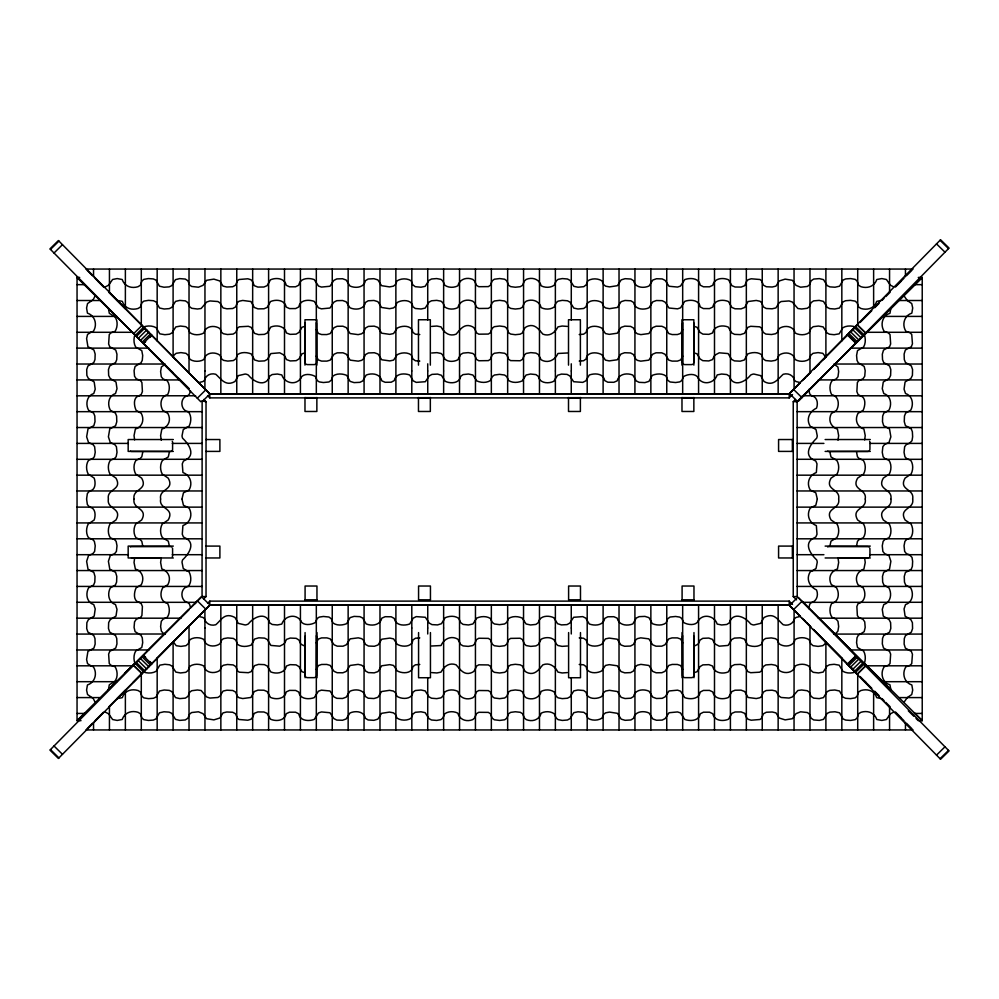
<?xml version="1.0" encoding="UTF-8"?>
<svg xmlns="http://www.w3.org/2000/svg" width="999" height="999" viewBox="0 0 999 999"><rect width="100%" height="100%" fill="white"/><g stroke="black" fill="none" stroke-linecap="round" stroke-linejoin="round"><path stroke-width="1.5" d="M890.896 499.225C892.794 509.49 876.485 507.842 883.316 519.98L889.31 524.075C891.445 528.184 891.632 533.878 888.96 537.762L884.914 539.472L883.128 541.358L882.267 545.804L882.866 551.448L884.739 553.746L888.91 555.419L890.871 561.263L889.51 569.143L883.665 572.415L882.492 576.348L882.666 582.042L883.84 584.952L888.91 587.874C892.157 593.781 890.783 602.347 883.778 604.545L882.267 609.402L883.266 616.071L889.085 619.63L890.609 622.602L890.808 628.433L889.585 632.105L883.665 635.614L882.529 638.461L882.317 643.88L883.503 647.989L889.535 651.36L890.646 654.12L890.022 663.536L888.273 665.284L884.19 666.745C879.969 673.151 882.229 682.604 889.959 684.777L890.908 690.097M491.333 357.192L490.534 359.103L488.399 360.614L478.833 360.751L476.436 359.34L474.75 355.219L472.852 353.446L468.219 352.622L463.111 353.097L460.639 354.52L457.854 359.802C452.772 362.562 443.981 362.063 442.932 355.132L441.046 353.471L436.913 352.635L431.693 352.997M507.667 641.808L508.466 639.897L510.601 638.386L520.167 638.249L522.564 639.66L524.25 643.781L526.148 645.554L530.781 646.378L535.889 645.903L538.361 644.48L541.158 639.198C546.266 636.388 554.957 637.012 556.068 643.868L557.954 645.529L562.087 646.365L567.307 646.003M86.601 498.876L87.363 493.531L89.648 490.959M108.379 498.876C106.481 488.611 122.79 490.259 115.959 478.109L109.965 474.026C107.83 469.917 107.642 464.223 110.315 460.339L114.361 458.616L116.146 456.743L117.008 452.297L116.408 446.653L114.535 444.355L110.365 442.682L108.404 436.838L109.765 428.958L115.609 425.686L116.783 421.753L116.608 416.059L115.434 413.149L110.365 410.227C107.155 404.333 108.441 395.741 115.497 393.556L117.008 388.698L116.009 382.03L110.19 378.459L108.654 375.499L108.466 369.667L109.69 365.996L115.609 362.487L116.746 359.64L116.958 354.22L115.772 350.112L109.74 346.74L108.629 343.981L109.253 334.565L111.001 332.817L115.085 331.356C117.732 327.135 118.057 320.242 114.51 316.408M912.674 499.225C914.572 509.49 898.263 507.842 905.094 519.992L911.1 524.075C913.211 528.196 913.398 533.891 910.726 537.762L906.692 539.472L904.907 541.346L904.045 545.804L904.657 551.448L906.505 553.746L909.315 554.695M134.041 498.876C132.193 488.648 148.439 490.247 141.658 478.134L135.689 474.063C133.466 469.98 133.329 464.273 135.964 460.352L140.01 458.628L141.808 456.78L142.682 452.41M865.234 499.225C867.082 509.453 850.836 507.854 857.617 519.967L863.586 524.038C865.808 528.121 865.946 533.828 863.311 537.737L859.265 539.472L857.467 541.308L856.593 545.691M160.614 498.876C158.716 488.611 174.987 490.284 168.219 478.146L162.275 474.125C160.015 470.054 159.94 464.373 162.45 460.414L168.294 456.93L169.231 452.722M838.661 499.225C840.546 509.49 824.287 507.817 831.043 519.955L837 523.976C839.26 528.046 839.335 533.728 836.825 537.687L830.981 541.171L830.044 545.379M182.005 498.901L183.454 492.844L187.949 490.596A4.271 4.021 -90 0 0 189.66 488.861C192.757 482.08 189.51 474.95 182.917 472.502L182.28 463.861L183.429 461.138L186.813 459.303M817.269 499.2L815.821 505.257L811.325 507.492A4.271 4.021 -90 0 0 809.615 509.24C806.518 516.021 809.764 523.151 816.358 525.599L816.995 534.24L815.846 536.962L812.462 538.798M316.308 642.981L318.294 639.073L321.603 637.899L326.923 637.886L330.194 638.861L334.028 644.767L337.237 646.166L343.007 646.191L346.341 644.78L350.149 638.861L358.266 637.837L361.713 638.673L363.474 640.159L365.559 644.48L368.494 646.053L374.363 646.266L378.022 644.979L381.768 639.21L389.822 638.099L393.581 638.885L397.202 644.293C402.135 647.215 412.075 647.34 412.912 640.022L415.422 638.236L419.792 637.899M682.692 356.069L680.719 359.927L677.397 361.101L672.077 361.114L668.818 360.139L664.972 354.233L661.763 352.834L655.993 352.809L652.659 354.22L648.851 360.139L640.746 361.163L637.287 360.327L635.539 358.841L633.441 354.52L630.506 352.947L624.637 352.734L620.978 354.021L617.232 359.79L609.178 360.901L605.419 360.115L601.798 354.707C596.865 351.785 586.925 351.66 586.088 358.978L583.578 360.764L579.22 361.101M108.367 308.004L109.316 313.324L114.473 316.408M808.641 608.641L809.714 604.37A5.032 4.733 -90 0 1 811.151 602.747C816.807 601.348 818.705 595.079 816.52 589.959C809.714 586.825 805.556 578.995 810.376 571.628L812.761 570.579M108.367 690.097L109.316 684.777L114.473 681.693M190.484 390.809L189.56 393.731A5.032 4.733 -90 0 1 188.124 395.354L187.462 395.754M268.594 378.833L269.767 376.111L272.178 374.538L277.372 374.026L281.818 374.925C284.353 383.017 295.617 385.901 300.711 378.359M730.444 620.092L729.233 622.889L726.822 624.462L721.628 624.974L717.182 624.075C714.66 615.983 703.383 613.099 698.301 620.641M134.615 558.191L134.041 562.499L135.365 569.055C142.22 571.003 144.68 578.184 141.259 584.777L136.176 587.737C134.053 591.97 132.817 600.761 138.973 602.31M864.659 439.897L865.234 435.601L863.91 429.046C857.229 426.885 854.432 420.104 858.016 413.324L863.099 410.364C865.221 406.131 866.458 397.34 860.301 395.791M161.264 557.904L160.614 562.474L161.813 568.893C168.257 571.291 171.503 577.534 167.957 584.552L165.285 586.401M838.011 440.184L838.661 435.626L837.462 429.208C831.031 426.81 827.771 420.579 831.318 413.549L836.363 410.539C839.772 405.07 838.923 396.054 831.618 394.617C829.457 390.484 829.232 384.64 832.03 380.769L836.2 378.933L837.999 376.735L838.661 371.578L837.924 367.033L834.04 364.136M108.741 292.095L116.945 300.362L122.315 301.348C124.438 308.229 131.406 310.514 138.112 308.466L140.447 306.968L141.92 302.784L143.881 301.111L148.514 300.349L153.434 300.724L155.981 301.91L159.515 308.004L164.161 309.003L169.231 308.629L171.816 307.392L175.537 301.386L179.832 300.387L185.389 300.874L187.874 302.597L189.76 306.83L191.721 308.279L197.427 309.016L201.136 308.504L206.693 302.023L209.94 300.936L217.869 301.523L219.83 302.797L223.102 307.929L226.923 308.803L232.767 308.504L235.589 306.943L237.312 302.709L239.036 301.248L242.745 300.449L250.936 301.523L254.333 307.48L257.967 308.866L263.986 308.778L267.12 307.43L270.542 301.536C276.311 299.076 284.777 299.975 286.251 307.093L289.548 308.604L295.617 308.566L298.763 306.955C299.975 299.712 308.691 299.338 314.235 301.361L318.419 307.792L321.428 308.841L329.982 308.029L333.866 302.173L336.838 300.674L342.57 300.512L346.166 301.823L349.987 307.792C355.544 310.302 364.136 309.503 365.434 302.472L368.181 300.786L373.976 300.462L377.859 301.661L381.63 307.48L389.548 308.679L393.419 307.942L395.242 306.518L397.115 302.585C401.898 299.55 412.05 299.35 412.862 306.643L415.284 308.479L421.041 308.991L425.174 308.104L428.933 302.197L431.556 300.774L436.738 300.362L440.959 301.161L442.894 302.809L444.767 306.993C448.414 309.64 453.833 309.678 457.817 307.63C459.627 301.074 466.296 298.576 472.714 301.149L474.7 302.884L476.398 307.055L478.758 308.491L488.374 308.391L490.534 306.893L492.157 302.672L494.343 300.999L499.65 300.337L504.657 300.999L506.843 302.672L508.466 306.893L510.626 308.391L515.297 309.028L520.242 308.491L522.602 307.055L524.3 302.884L526.286 301.149C532.692 298.576 539.373 301.074 541.183 307.63C545.167 309.678 550.586 309.64 554.245 306.993L556.106 302.809L558.054 301.161L562.262 300.362L567.457 300.774L570.067 302.197L573.826 308.104L577.971 308.991L583.728 308.479L586.138 306.643C586.95 299.35 597.102 299.55 601.885 302.585L603.771 306.518L605.581 307.942L609.452 308.679L617.37 307.48L621.141 301.661L625.024 300.462L630.831 300.786L633.566 302.472C634.877 309.503 643.468 310.314 649.013 307.792L652.834 301.823L656.43 300.512L662.162 300.674L665.147 302.173L669.018 308.029L677.572 308.841L680.581 307.792L684.765 301.361C690.309 299.338 699.025 299.712 700.237 306.955L703.383 308.566L709.465 308.604L712.749 307.093C714.223 299.975 722.689 299.076 728.458 301.536L731.892 307.43L735.014 308.778L741.033 308.866L744.68 307.48L748.064 301.523L756.255 300.449L759.964 301.248L761.688 302.709L763.411 306.943L766.233 308.504L772.077 308.803L775.898 307.929L779.17 302.797L781.143 301.523L789.06 300.936L792.307 302.023L797.864 308.504L801.585 309.016L807.279 308.279L809.24 306.83L811.126 302.597L813.611 300.874L819.168 300.387L823.463 301.386L827.184 307.392L829.769 308.629L834.839 309.003L839.497 308.004L843.031 301.91L845.566 300.724L850.486 300.349L855.119 301.111L857.08 302.784L858.553 306.968L860.888 308.466C867.594 310.514 874.575 308.241 876.685 301.348L881.568 300.349M268.556 378.933C263.361 386.95 252.884 381.006 248.389 375.1A7.38 6.956 0 0 0 245.155 374.038L238.324 375.624L234.99 381.493C225.624 386.863 221.054 378.921 215.784 374.263C210.801 372.802 205.856 375.149 204.495 380.119A5.032 4.745 0 0 1 202.872 381.568L198.589 382.629L188.848 372.814M730.444 620.067C735.639 612.05 746.116 617.994 750.611 623.9A7.38 6.956 0 0 0 753.845 624.962L760.676 623.376L764.01 617.507C774.437 612 777.547 619.967 783.216 624.737C788.236 626.223 793.106 623.813 794.505 618.881A5.032 4.745 0 0 1 796.128 617.432L800.424 616.371M94.868 296.403L93.194 299.675L87.537 303.571L86.576 308.004L87.437 313.149C95.017 315.522 97.615 324.65 93.382 331.281L91.009 332.267M173.102 283.529L175.474 279.645L179.695 278.609L185.302 279.058L187.837 280.756L189.723 285.015L191.646 286.463L198.414 287.213L203.022 285.339L206.618 280.294L213.886 279.121L219.805 280.969L223.039 286.114L226.785 287.013L232.655 286.75L235.552 285.214L237.287 280.969L238.986 279.508L247.814 278.783L250.899 279.72L252.347 281.219L254.283 285.664L257.854 287.075L263.898 287.013L267.07 285.677L270.504 279.795C276.211 277.297 284.79 278.184 286.226 285.277L289.46 286.8L295.542 286.8L298.738 285.214C299.95 278.009 308.641 277.535 314.21 279.57L318.531 286.089L321.478 287.063L329.957 286.263L333.841 280.419L336.788 278.921L342.52 278.733L346.141 280.032L349.95 285.989C355.469 288.561 364.123 287.7 365.409 280.719L368.119 279.033L373.888 278.684L377.822 279.87L381.606 285.689L389.485 286.9L393.381 286.176L395.217 284.765L397.103 280.831C401.111 278.296 406.993 278.184 411.039 280.707L412.849 284.84L415.234 286.688L420.979 287.213L425.149 286.338L428.921 280.432L431.518 278.996L436.688 278.571L440.934 279.37L442.882 281.031L444.755 285.202C448.401 287.862 453.821 287.899 457.804 285.851C459.627 279.308 466.296 276.81 472.702 279.37L474.7 281.106L476.398 285.264L478.746 286.701L488.374 286.613L490.534 285.115L492.157 280.894L494.343 279.221L499.65 278.559L504.657 279.221L506.843 280.894L508.479 285.115L510.626 286.613L515.309 287.237L520.254 286.701L522.602 285.264L524.3 281.106L526.298 279.37C532.717 276.81 539.373 279.308 541.196 285.851C545.179 287.899 550.611 287.862 554.245 285.202L556.118 281.031L558.066 279.37L562.312 278.571L567.482 278.996L570.079 280.432L573.851 286.338L578.021 287.213L583.766 286.688L586.151 284.84L587.961 280.707C592.007 278.184 597.889 278.296 601.91 280.831L603.783 284.765L605.619 286.176L609.515 286.9L617.394 285.689L621.178 279.87L625.112 278.684L630.893 279.033L633.591 280.719C634.889 287.7 643.531 288.561 649.05 285.989L652.859 280.032L656.493 278.733L662.212 278.921L665.159 280.419L669.055 286.263L677.522 287.063L680.469 286.089L684.79 279.57C690.371 277.535 699.05 278.009 700.274 285.214L703.458 286.8L709.54 286.8L712.786 285.277C714.21 278.184 722.789 277.297 728.508 279.795L731.93 285.677L735.114 287.013L741.146 287.075L744.717 285.664L746.665 281.219L748.114 279.72L751.186 278.783L760.027 279.508L761.713 280.969L763.448 285.214L766.345 286.75L772.215 287.013L775.973 286.114L779.208 280.969L785.127 279.121L792.394 280.294L795.991 285.339L800.586 287.213L807.354 286.463L809.277 285.015L811.163 280.756L813.698 279.058L819.317 278.609L823.538 279.645L825.898 283.529M825.898 715.471L823.538 719.355L819.317 720.391L813.698 719.942L811.163 718.244L809.277 713.985L807.354 712.537L800.586 711.788L795.991 713.661L792.394 718.706L785.127 719.879L779.208 718.031L775.973 712.886L772.215 711.987L766.345 712.25L763.448 713.786L761.713 718.031L760.027 719.492L751.186 720.217L748.114 719.28L746.665 717.781L744.717 713.336L741.146 711.925L735.114 711.987L731.93 713.323L728.508 719.205C722.789 721.703 714.21 720.816 712.786 713.723L709.54 712.2L703.458 712.2L700.274 713.786C699.05 720.991 690.371 721.465 684.79 719.43L680.469 712.911L677.522 711.937L669.055 712.737L665.159 718.581L662.212 720.079L656.493 720.267L652.859 718.968L649.05 713.011C643.531 710.439 634.889 711.3 633.591 718.281L630.893 719.967L625.112 720.316L621.178 719.13L617.394 713.311L609.515 712.1L605.619 712.824L603.783 714.235L601.91 718.169C597.889 720.704 592.007 720.816 587.961 718.293L586.151 714.16L583.766 712.312L578.021 711.788L573.851 712.662L570.079 718.568L567.482 720.004L562.312 720.429L558.066 719.63L556.118 717.969L554.245 713.798C550.611 711.138 545.179 711.101 541.196 713.149C539.373 719.692 532.717 722.19 526.298 719.63L524.3 717.894L522.602 713.736L520.254 712.299L515.309 711.763L510.626 712.387L508.479 713.885L506.843 718.106L504.657 719.779L499.65 720.441L494.343 719.779L492.157 718.106L490.534 713.885L488.374 712.387L478.746 712.299L476.398 713.736L474.7 717.894L472.702 719.63C466.296 722.19 459.627 719.692 457.804 713.149C453.821 711.101 448.401 711.138 444.755 713.798L442.882 717.969L440.934 719.63L436.688 720.429L431.518 720.004L428.921 718.568L425.149 712.662L420.979 711.788L415.234 712.312L412.849 714.16L411.039 718.293C406.993 720.816 401.111 720.704 397.103 718.169L395.217 714.235L393.381 712.824L389.485 712.1L381.606 713.311L377.822 719.13L373.888 720.316L368.119 719.967L365.409 718.281C364.123 711.3 355.469 710.439 349.95 713.011L346.141 718.968L342.52 720.267L336.788 720.079L333.841 718.581L329.957 712.737L321.478 711.937L318.531 712.911L314.21 719.43C308.641 721.465 299.95 720.991 298.738 713.786L295.542 712.2L289.46 712.2L286.226 713.723C284.79 720.816 276.211 721.703 270.504 719.205L267.07 713.323L263.898 711.987L257.854 711.925L254.283 713.336L252.347 717.781L250.899 719.28L247.814 720.217L238.986 719.492L237.287 718.031L235.552 713.786L232.655 712.25L226.785 711.987L223.039 712.886L219.805 718.031L213.886 719.879L206.618 718.706L203.022 713.661L198.414 711.788L191.646 712.537L189.723 713.985L187.837 718.244L185.302 719.942L179.695 720.391L175.474 719.355L173.102 715.471M904.407 701.698L907.279 697.589M491.371 357.055L492.145 354.92L494.318 353.271L499.338 352.61L504.682 353.271L506.855 354.92L507.629 357.055M507.629 641.945L506.855 644.08L504.682 645.729L499.338 646.39L494.318 645.729L492.145 644.08L491.371 641.945M135.027 334.403C133.516 338.399 133.529 343.356 135.702 347.078L141.771 350.624L142.695 355.444L142.27 360.327L140.996 362.812L135.09 366.433L134.078 370.679L134.54 376.236L136.226 378.746L140.459 380.607L141.908 382.517L142.407 391.583L141.259 394.405L139.023 395.766M864.247 663.698C865.758 659.702 865.746 654.745 863.573 651.023L857.504 647.477L856.58 642.657L857.005 637.774L858.278 635.277L864.185 631.655L865.196 627.409L864.734 621.853L863.049 619.355L858.815 617.494L857.367 615.584L856.867 606.518L858.016 603.696C865.196 602.035 866.433 593.506 863.099 587.737L858.016 584.777C854.307 577.847 857.379 571.378 863.91 569.055L865.234 562.499L864.659 558.191M173.102 283.579L171.778 285.652L169.131 286.875L163.986 287.225L159.44 286.189L155.931 280.095L153.334 278.921L148.339 278.571L143.806 279.37L141.895 281.069L140.397 285.239L137.999 286.725C131.219 288.798 124.45 286.288 122.215 279.508L117.17 278.571L112.6 279.483L108.616 285.19L105.32 286.875M825.898 715.421L827.234 713.348L829.869 712.125L835.014 711.775L839.572 712.811L843.069 718.905L845.666 720.079L850.661 720.429L855.206 719.63L857.105 717.931L858.603 713.761L861.001 712.275C867.781 710.202 874.562 712.712 876.785 719.492L881.83 720.429L886.413 719.517L890.396 713.81L893.68 712.125M175.774 359.628L173.252 357.093L174.126 354.995L176.211 353.309L180.919 352.61L185.976 353.334L188.099 355.182L189.997 359.378C193.981 361.963 199.85 361.913 203.908 359.503C205.482 352.347 214.785 351.361 220.005 355.269L221.591 358.853L223.501 360.352L227.76 361.089L233.366 360.564L235.801 358.866L237.462 354.707C241.258 351.773 247.015 352.185 251.261 353.971L254.683 360.002L258.803 361.188L264.585 360.889L267.345 359.415L270.879 353.571L279.757 352.822L284.203 355.169L286.551 359.615L290.234 360.939L296.204 360.664L298.976 358.916L301.985 353.833L305.07 352.834M856.118 672.489L813.336 629.395L825.748 641.907L824.887 644.005L822.789 645.691L818.081 646.39L813.024 645.666L810.913 643.818L809.003 639.622C805.019 637.037 799.15 637.087 795.092 639.497C793.618 646.728 784.153 647.577 779.008 643.731L777.422 640.147L775.499 638.648L771.24 637.911L765.634 638.436L763.199 640.134L761.538 644.293C757.741 647.227 751.985 646.815 747.739 645.029L744.317 638.998L740.197 637.812L734.415 638.111L731.655 639.585L728.121 645.429L719.243 646.178L714.797 643.831L712.462 639.385L708.766 638.061L702.796 638.336L700.037 640.084L698.114 644.193L694.068 646.153M300.699 378.059C303.221 372.989 311.426 374.051 315.359 376.536L317.27 380.582L319.28 381.905L323.389 382.53L328.921 381.98L331.306 380.232L332.942 376.074C336.75 373.176 342.457 373.601 346.703 375.349L350.062 381.368L354.083 382.605L359.89 382.342L362.724 380.944L366.171 375.075C372.078 372.677 380.257 373.788 381.818 380.844L385.164 382.292L391.183 382.217L394.255 380.594C395.479 373.464 404.096 372.914 409.715 375.012L413.199 380.844L416.233 382.38L425.362 381.718L429.195 375.949L431.955 374.388L437.55 374.088L441.421 375.287L445.204 381.281C450.524 383.903 459.465 383.441 460.689 376.398L463.049 374.6L468.456 374.026L472.914 375.025L476.76 380.894C480.931 382.829 486.588 383.117 490.484 380.444L492.245 376.635L494.43 375.025L499.5 374.35L504.57 375.025L506.755 376.635L508.528 380.444C512.425 383.117 518.069 382.829 522.24 380.894L526.086 375.025L530.544 374.026L535.951 374.6L538.324 376.398C539.572 383.316 548.451 383.991 553.796 381.281L557.579 375.287L561.45 374.088L567.045 374.388L569.817 375.949L573.638 381.718L582.767 382.38L585.801 380.844L589.285 375.012C594.929 372.939 603.496 373.426 604.745 380.594L607.817 382.217L613.836 382.292L617.182 380.844C618.756 373.851 626.922 372.639 632.829 375.075L636.276 380.944L639.123 382.342L644.917 382.605L648.938 381.368L652.31 375.349C656.543 373.601 662.25 373.176 666.058 376.074L667.707 380.232L670.092 381.98L675.624 382.53L679.72 381.905L681.73 380.582L683.641 376.536C687.574 374.051 695.791 372.989 698.301 378.059M698.301 620.941C695.791 626.011 687.574 624.949 683.641 622.464L681.73 618.418L679.72 617.095L675.624 616.47L670.092 617.02L667.707 618.768L666.058 622.926C662.25 625.824 656.543 625.399 652.31 623.651L648.938 617.632L644.917 616.395L639.123 616.658L636.276 618.056L632.829 623.925C626.922 626.323 618.756 625.212 617.182 618.156L613.836 616.708L607.817 616.783L604.745 618.406C603.496 625.574 594.929 626.061 589.285 623.988L585.801 618.156L582.767 616.62L573.638 617.282L569.817 623.051L567.045 624.612L561.45 624.912L557.579 623.713L553.796 617.719C548.488 615.097 539.535 615.559 538.324 622.602L535.951 624.4L530.544 624.974L526.086 623.975L522.24 618.106C518.069 616.171 512.425 615.884 508.528 618.556L506.755 622.365L504.57 623.975L499.5 624.65L494.43 623.975L492.245 622.365L490.484 618.556C486.588 615.884 480.931 616.171 476.76 618.106L472.914 623.975L468.456 624.974L463.049 624.4L460.689 622.602L458.703 618.393C454.97 615.521 449.35 615.871 445.204 617.719L441.421 623.713L437.55 624.912L431.955 624.612L429.195 623.051L425.362 617.282L416.233 616.62L413.199 618.156L409.715 623.988C404.083 626.061 395.504 625.574 394.255 618.406L391.183 616.783L385.164 616.708L381.818 618.156C380.232 625.199 372.09 626.336 366.171 623.925L362.724 618.056L359.89 616.658L354.083 616.395L350.062 617.632L346.703 623.651C342.457 625.399 336.75 625.824 332.942 622.926L331.306 618.768L328.921 617.02L323.389 616.47L319.28 617.095L317.27 618.418L315.359 622.464C311.426 624.949 303.221 626.011 300.699 620.941M316.308 669.492L318.394 665.559L321.603 664.46L326.823 664.435L330.145 665.384L333.966 671.278L337.1 672.714L342.857 672.789L346.278 671.403L350.087 665.459L358.117 664.372L361.65 665.197L363.436 666.658L365.522 670.991L368.369 672.602L374.2 672.851L377.959 671.59L381.718 665.784L389.747 664.647L393.544 665.446L397.177 670.841C402.073 673.763 412.088 673.913 412.899 666.608L415.409 664.81L419.78 664.46M682.692 329.508L680.606 333.441L677.397 334.54L672.177 334.565L668.868 333.616L665.034 327.722L661.912 326.286L656.143 326.211L652.722 327.597L648.913 333.541L640.883 334.628L637.362 333.803L635.564 332.342L633.491 328.009L630.631 326.398L624.8 326.149L621.041 327.41L617.295 333.216L609.253 334.353L605.456 333.554L601.823 328.159C596.903 325.262 586.962 325.05 586.101 332.392L583.591 334.19L579.22 334.54M909.177 570.554L911.275 569.168L912.374 566.383L912.636 561.313L912 557.405L909.377 554.72M850.349 332.305L853.67 328.958M114.51 681.693C118.057 677.859 117.732 670.966 115.085 666.745L111.001 665.284L109.253 663.536L108.629 654.12L109.74 651.36L115.772 647.989L116.958 643.88L116.746 638.461L115.609 635.614L109.69 632.105L108.466 628.433L108.654 622.602L110.19 619.63L116.009 616.071L117.008 609.402L115.497 604.545C108.491 602.347 107.118 593.781 110.365 587.874L115.434 584.952L116.608 582.042L116.783 576.348L115.609 572.415L109.765 569.143L108.404 561.263L110.365 555.419L114.535 553.746L116.408 551.448L117.008 545.804L116.146 541.358L114.361 539.472L110.315 537.762C107.642 533.878 107.83 528.184 109.965 524.075L115.959 519.98C122.79 507.842 106.481 509.49 108.379 499.225M199.038 615.908L157.105 658.166M823.226 359.628L825.986 356.855M798.513 401.173L949.05 248.064L940.583 239.748L789.41 393.506L796.815 400.786M200.762 597.277L49.95 750.112L58.404 758.453L209.216 605.619M91.508 364.048L87.949 365.946L86.701 369.555L86.863 375.412L88.374 378.434L94.193 381.968L95.217 389.173L93.756 393.519C86.713 395.716 85.352 404.27 88.561 410.202L93.619 413.111L94.805 415.984L95.005 421.64L93.856 425.636L87.999 428.933L86.638 436.788L88.586 442.669L92.77 444.355L94.618 446.653L95.23 452.297L94.368 456.755L92.582 458.628L88.549 460.327C85.877 464.21 86.064 469.905 88.174 474.026L94.181 478.109C95.767 482.654 95.729 490.059 89.698 490.946M133.042 682.429L143.406 671.977C147.427 673.476 152.41 673.488 156.144 671.266L159.815 665.159L164.872 664.298L169.58 664.785L171.978 666.096L175.836 672.09L180.507 672.951L185.777 672.315L188.024 670.504L189.91 666.296C193.831 663.548 199.713 663.698 203.821 665.983C205.394 673.164 214.635 674.175 219.93 670.379L221.528 666.808L223.351 665.272L227.46 664.485L233.167 664.922L235.739 666.583L237.4 670.766L239.273 672.19L248.314 672.702L251.161 671.653L254.57 665.634L258.554 664.385L264.423 664.635L267.282 666.071L270.791 671.94C276.823 674.362 284.79 673.001 286.476 666.008L290.097 664.647L296.104 664.872L298.938 666.595L301.985 671.715L305.032 672.727M819.23 363.648L813.373 369.568L856.118 326.511M807.03 375.974L809.24 373.738M207.592 603.321L209.79 601.123L789.21 601.123L792.507 604.432M199.75 615.197L204.67 610.239M86.95 728.845L92.432 723.313M94.905 720.828L103.421 712.262M108.741 706.905L210.127 604.857L788.873 604.857L793.518 609.427M204.67 388.761L210.127 394.143L788.873 394.143L794.342 388.761M882.055 300.362L884.103 298.301M895.579 286.738L904.095 278.172M207.592 395.679L209.79 397.877L789.21 397.877L789.21 393.918L800.187 382.867M802.372 380.656L811.151 371.815M860.127 322.452L871.815 310.664M874.762 307.729L879.145 303.309M885.726 296.678L890.121 292.257M895.604 286.738L901.086 281.206M906.568 275.687L912.05 270.155M789.21 397.877L792.507 394.568M190.672 607.879L193.119 605.456M187.387 611.138L168.182 630.182M803.945 379.071L805.331 377.672M167.582 630.781L148.739 649.475M108.342 689.572L116.833 681.143M84.778 712.974L77.048 720.666L77.048 277.435L79.683 277.435M188.786 609.74L77.048 720.666L81.006 720.666M193.219 605.357L202.06 596.565L206.031 596.565L206.031 401.673L203.821 399.475M124.538 673.488L135.002 663.111M194.78 603.808L196.478 602.11M203.821 598.763L206.031 596.565M796.565 599.862L793.243 596.565L793.243 401.673L795.454 399.475M187.7 610.826L189.048 609.49M50.487 249.425L58.941 241.084M54.021 253.009L62.475 244.668M133.616 333.678L142.095 325.362M135.327 335.402L143.781 327.073M136.376 336.463L144.818 328.122M138.249 338.361L146.703 330.02M140.397 340.547L148.851 332.205M142.07 342.232L150.524 333.891M143.194 343.381L151.648 335.04M143.531 343.718L145.642 341.633M149.875 337.462L151.985 335.389M197.303 398.214L205.757 389.872M202.46 401.323L208.803 395.067M796.815 598.214L789.41 605.494L940.583 759.252L949.05 750.936L798.513 597.827M793.493 609.652L801.96 601.336M847.164 664.248L855.644 655.918M847.514 664.597L855.981 656.268M848.638 665.734L857.105 657.417M850.299 667.432L858.765 659.103M852.447 669.617L860.913 661.288M854.32 671.528L862.786 663.199M855.356 672.577L863.835 664.26M857.042 674.288L865.509 665.971M857.154 674.412L865.534 665.996M936.513 755.119L944.992 746.802M940.047 758.716L948.513 750.386M188.212 586.425C191.708 582.617 191.358 575.874 188.898 571.628L186.513 570.579M909.34 443.406L912 440.696L912.636 436.788L912.374 431.718L911.275 428.933L909.202 427.572M138.961 395.804C132.892 397.277 134.003 406.143 136.176 410.364L141.259 413.324C144.693 419.93 142.22 427.085 135.365 429.046L134.041 435.601L134.615 439.897M188.174 586.45C179.708 587.762 179.982 601.111 188.124 602.747A5.032 4.733 -90 0 1 189.56 604.37L190.484 607.28M187.4 395.779C179.645 397.565 180.207 410.601 188.174 411.65M907.329 697.589L911.737 694.53L912.699 690.097L911.837 684.952C904.257 682.579 901.66 673.451 905.893 666.82L909.977 665.322L911.737 663.636L912.449 654.258L911.363 651.435L905.331 648.064L904.12 644.068L904.295 638.586L905.406 635.676L911.325 632.155L912.574 628.546L912.412 622.689L910.901 619.667L905.082 616.133L904.058 608.928L905.519 604.582C912.524 602.36 913.96 593.843 910.713 587.899L905.656 584.989L904.47 582.117L904.27 576.46L905.419 572.464L909.165 570.554M91.596 364.023L93.869 362.425L94.98 359.515L95.155 354.033L93.943 350.037L87.912 346.665L86.601 338.586L87.537 334.453L90.921 332.292M141.296 269.056L141.296 324.887L143.406 327.023C147.427 325.524 152.41 325.512 156.144 327.734L159.815 333.841L164.872 334.702L169.58 334.215L171.978 332.904L175.836 326.91L180.507 326.049L185.777 326.685L188.024 328.496L189.91 332.704C193.831 335.452 199.713 335.302 203.821 333.017C205.394 325.836 214.635 324.825 219.93 328.621L221.528 332.192L223.351 333.728L227.46 334.515L233.167 334.078L235.739 332.417L237.4 328.234L239.273 326.81L248.314 326.298L251.161 327.347L254.57 333.366L258.554 334.615L264.423 334.365L267.282 332.929L270.791 327.06C276.823 324.638 284.79 325.999 286.476 332.992L290.097 334.353L296.104 334.128L298.938 332.405L301.985 327.285L305.032 326.273M855.594 671.977C851.573 673.476 846.59 673.488 842.856 671.266L839.185 665.159L834.14 664.298L829.42 664.785L827.022 666.096L823.164 672.09L818.493 672.951L813.223 672.315L810.988 670.504L809.09 666.296C805.182 663.548 799.287 663.698 795.179 665.983C793.606 673.164 784.365 674.175 779.07 670.379L777.484 666.808L775.661 665.272L771.553 664.485L765.833 664.922L763.273 666.583L761.6 670.766L759.727 672.19L750.686 672.702L747.839 671.653L744.43 665.634L740.446 664.385L734.577 664.635L731.718 666.071L728.221 671.94C722.177 674.362 714.21 673.001 712.524 666.008L708.903 664.647L702.896 664.872L700.062 666.595L697.015 671.715L693.968 672.727M909.315 443.406L906.505 444.355L904.657 446.653L904.045 452.297L904.907 456.755L906.692 458.628L910.726 460.327C913.398 464.21 913.211 469.905 911.1 474.026L905.094 478.109C898.263 490.259 914.56 488.611 912.674 498.876M186.925 459.265C195.492 453.596 188.099 443.319 182.642 438.274A7.293 6.868 -90 0 1 182.03 435.839L183.229 429.682L186.413 427.547M812.349 538.836C803.783 544.492 811.176 554.782 816.633 559.827A7.293 6.868 -90 0 1 817.244 562.262L816.046 568.419L812.861 570.541M165.197 586.425L162.912 587.562C159.428 593.106 160.439 601.947 167.657 603.483C169.818 607.617 170.042 613.448 167.245 617.332L163.074 619.168L161.276 621.353L160.614 626.523L161.351 631.068L163.049 633.091L165.372 634.003L77.048 634.078M165.235 364.136L161.351 367.033L160.614 371.578L161.276 376.735L163.074 378.933L167.245 380.769C170.042 384.64 169.818 390.484 167.657 394.617C160.439 396.153 159.428 404.995 162.912 410.539L165.197 411.663M186.513 427.522L188.898 426.461C191.358 422.215 191.708 415.484 188.212 411.663M431.668 326.411L436.875 326.036L441.021 326.873C443.981 332.455 449.138 336.825 456.118 334.166C460.377 329.37 464.373 322.652 472.777 326.848L474.725 328.634L476.423 332.779L478.796 334.178L488.386 334.066L490.534 332.567L492.157 328.346L494.33 326.673L499.662 326.011L504.67 326.673L506.855 328.346L508.466 332.567L510.626 334.066L515.272 334.702L520.204 334.178L522.577 332.779L524.275 328.634L526.223 326.848C534.627 322.652 538.636 329.37 542.894 334.166C549.862 336.825 555.019 332.455 557.979 326.873L562.137 326.036L567.332 326.411M567.332 672.589L562.137 672.964L557.979 672.127C555.019 666.545 549.862 662.175 542.894 664.834C538.636 669.63 534.627 676.348 526.223 672.152L524.275 670.366L522.577 666.221L520.204 664.822L515.272 664.298L510.626 664.934L508.466 666.433L506.855 670.654L504.67 672.327L499.662 672.989L494.33 672.327L492.157 670.654L490.534 666.433L488.386 664.934L478.796 664.822L476.423 666.221L474.725 670.366L472.777 672.152C464.373 676.348 460.377 669.63 456.118 664.834C449.138 662.175 443.981 666.545 441.021 672.127L436.875 672.964L431.668 672.589M867.856 557.979L839.809 557.942M159.465 557.942L131.418 557.979M85.852 269.056L913.148 269.056M918.268 277.435L922.227 277.435L922.227 720.666L918.268 720.666L916.046 718.468M77.048 284.653L84.79 284.653M914.485 284.653L922.227 284.653M77.048 300.512L99.85 300.512M899.425 300.512L922.227 300.512M77.048 316.408L116.833 316.408M882.442 316.408L922.227 316.408M77.048 332.292L132.879 332.292M866.395 332.292L922.227 332.292M77.048 348.127L148.876 348.127M850.399 348.127L922.227 348.127M77.048 364.023L164.186 364.023M834.352 364.023L922.227 364.023M77.048 379.92L179.133 379.92M818.293 379.907L922.227 379.92M108.891 292.257L209.79 393.918L789.21 393.918M77.048 395.816L195.629 395.766M802.272 395.766L922.227 395.816M304.982 397.652L316.858 397.702M418.469 397.702L430.332 397.652M568.506 397.702L580.382 397.652M681.98 397.652L693.855 397.702M201.511 400.974L206.031 401.673M793.243 401.673L797.214 401.673L922.227 277.435L797.14 401.61L797.214 596.565L922.227 720.666L914.497 712.974M77.048 411.675L202.223 411.663M797.052 411.663L922.227 411.675M77.048 427.535L202.223 427.547M797.052 427.547L922.227 427.535M173.327 439.535L128.172 439.535L128.172 451.398L173.327 451.398M205.931 439.535L219.892 439.535L219.892 451.398L205.931 451.398M792.544 439.535L778.583 439.535L778.583 451.398L792.544 451.398M825.137 439.535L870.291 439.535M77.048 443.406L128.396 443.406M172.278 443.406L202.223 443.406M797.052 443.406L823.9 443.406M870.104 443.406L922.227 443.406M825.137 451.398L870.291 451.398M77.048 459.315L202.223 459.29M797.052 459.29L922.227 459.315M77.048 475.174L202.223 475.174M797.052 475.174L922.227 475.174M77.048 490.959L202.223 490.959M797.052 490.959L922.227 490.959M77.048 507.13L202.223 507.142M797.052 507.142L922.227 507.13M77.048 522.927L202.223 522.927M797.052 522.927L922.227 522.927M77.048 538.786L202.223 538.811M797.052 538.811L922.227 538.786M173.327 546.091L128.172 546.091L128.172 557.966L173.327 557.966M205.931 546.091L219.892 546.091L219.892 557.966L205.931 557.966M792.544 546.091L778.583 546.091L778.583 557.966L792.544 557.966M825.137 546.091L870.291 546.091M77.048 554.695L128.396 554.695M172.278 554.695L202.223 554.695M797.052 554.695L823.9 554.695M870.104 554.695L922.227 554.695M825.137 557.966L870.291 557.966M77.048 570.554L202.223 570.554M797.052 570.554L922.227 570.554M77.048 586.425L202.223 586.438M797.052 586.438L922.227 586.425M793.243 596.565L797.214 596.565M305.082 599.837L316.958 599.8M418.569 599.8L430.444 599.837M568.606 599.837L580.481 599.8M682.092 599.8L693.968 599.837M77.048 602.285L195.629 602.335M802.272 602.335L922.227 602.285M800.187 616.133L789.21 605.082L209.79 605.082L209.79 601.123M77.048 618.181L180.981 618.194M818.293 618.194L922.227 618.181M922.227 634.078L833.74 634.078L836.225 633.091L837.924 631.068L838.661 626.523L837.999 621.353L836.2 619.168L832.03 617.332C829.232 613.448 829.457 607.617 831.618 603.483C838.835 601.947 839.847 593.106 836.363 587.562L831.318 584.552C827.771 577.534 831.018 571.291 837.462 568.893L838.661 562.474L838.011 557.904M77.048 649.962L148.876 649.962M850.399 649.962L922.227 649.962M77.048 665.809L132.879 665.809M866.395 665.809L922.227 665.809M77.048 681.693L116.833 681.693M882.442 681.693L922.227 681.693M77.048 697.589L99.85 697.589M899.425 697.589L922.227 697.589M77.048 713.448L84.79 713.448M914.485 713.448L922.227 713.448M85.852 729.944L913.148 729.944M567.307 352.997L557.954 353.471C555.194 359.952 547.989 363.823 541.158 359.802L538.361 354.52L535.889 353.097L530.781 352.622L526.148 353.446L524.25 355.219L522.564 359.34L520.167 360.751L510.601 360.614L508.466 359.103L507.667 357.192M431.693 646.003L441.046 645.529C443.818 639.048 451.011 635.177 457.854 639.198L460.639 644.48L463.111 645.903L468.219 646.378L472.852 645.554L474.75 643.781L476.436 639.66L478.833 638.249L488.399 638.386L490.534 639.897L491.333 641.808M419.792 361.101L415.422 360.764L412.912 358.978L411.113 354.795C407.142 352.123 401.298 352.397 397.202 354.707L393.581 360.115L389.822 360.901L381.768 359.79L378.022 354.021L374.363 352.734L368.494 352.947L365.559 354.52L363.474 358.841L361.713 360.327L358.266 361.163L350.149 360.139L346.341 354.22L343.007 352.809L337.237 352.834L334.028 354.233L330.194 360.139L326.923 361.114L321.603 361.101L318.294 359.927L316.308 356.069M579.22 637.899L583.578 638.236L586.088 640.022L587.887 644.205C591.858 646.877 597.714 646.603 601.798 644.293L605.419 638.885L609.178 638.099L617.232 639.21L620.978 644.979L624.637 646.266L630.506 646.053L633.441 644.48L635.539 640.159L637.287 638.673L640.746 637.837L648.851 638.861L652.659 644.78L655.993 646.191L661.763 646.166L664.972 644.767L668.818 638.861L672.077 637.886L677.397 637.899L680.719 639.073L682.692 642.981M419.78 334.54L415.409 334.19L412.899 332.392C412.05 325.062 402.098 325.249 397.177 328.159L393.544 333.554L389.747 334.353L381.718 333.216L377.959 327.41L374.2 326.149L368.369 326.398L365.522 328.009L363.436 332.342L361.65 333.803L358.117 334.628L350.087 333.541L346.278 327.597L342.857 326.211L337.1 326.286L333.966 327.722L330.145 333.616L326.823 334.565L321.603 334.54L318.394 333.441L316.308 329.508M579.22 664.46L583.591 664.81L586.101 666.608C586.95 673.938 596.903 673.751 601.823 670.841L605.456 665.446L609.253 664.647L617.295 665.784L621.041 671.59L624.8 672.851L630.631 672.602L633.491 670.991L635.564 666.658L637.362 665.197L640.883 664.372L648.913 665.459L652.722 671.403L656.143 672.789L661.912 672.714L665.034 671.278L668.868 665.384L672.177 664.435L677.397 664.46L680.606 665.559L682.692 669.492M800.424 382.629L796.128 381.568A5.032 4.745 0 0 1 794.505 380.119C793.156 375.149 788.199 372.802 783.216 374.263C777.959 378.908 773.376 386.863 764.01 381.493L760.676 375.624L753.845 374.038A7.38 6.956 0 0 0 750.611 375.1C746.116 381.006 735.639 386.95 730.444 378.933M198.589 616.371L202.872 617.432A5.032 4.745 0 0 1 204.495 618.881C205.894 623.813 210.764 626.223 215.784 624.737C221.453 619.967 224.563 612 234.99 617.507L238.324 623.376L245.155 624.962A7.38 6.956 0 0 0 248.389 623.9C252.884 617.994 263.361 612.05 268.556 620.067M693.93 352.834L697.015 353.833L700.037 358.916L702.796 360.664L708.766 360.939L712.462 359.615L714.797 355.169L719.243 352.822L728.121 353.571L731.655 359.415L734.415 360.889L740.197 361.188L744.317 360.002L747.739 353.971C751.985 352.185 757.741 351.773 761.538 354.707L763.199 358.866L765.634 360.564L771.24 361.089L775.499 360.352L777.422 358.853L779.008 355.269C784.215 351.361 793.518 352.347 795.092 359.503C799.15 361.913 805.019 361.963 809.003 359.378L810.913 355.182L813.024 353.334L818.081 352.61L822.789 353.309L825.748 357.105M304.932 646.153L300.886 644.193L298.976 640.084L296.204 638.336L290.234 638.061L286.551 639.385L284.203 643.831L279.757 646.178L270.879 645.429L267.345 639.585L264.585 638.111L258.803 637.812L254.683 638.998L251.261 645.029C247.015 646.815 241.258 647.227 237.462 644.293L235.801 640.134L233.366 638.436L227.76 637.911L223.501 638.648L221.591 640.147L220.005 643.731C214.847 647.577 205.382 646.728 203.908 639.497C199.85 637.087 193.981 637.037 189.997 639.622L188.099 643.818L185.976 645.666L180.919 646.39L176.211 645.691L173.252 641.895M693.968 326.273L697.015 327.285L700.062 332.405L702.896 334.128L708.903 334.353L712.524 332.992C714.21 325.999 722.177 324.638 728.221 327.06L731.718 332.929L734.577 334.365L740.446 334.615L744.43 333.366L747.839 327.347L750.686 326.298L759.727 326.81L761.6 328.234L763.273 332.417L765.833 334.078L771.553 334.515L775.661 333.728L777.484 332.192L779.07 328.621C784.365 324.825 793.606 325.836 795.179 333.017C799.287 335.302 805.182 335.452 809.09 332.704L810.988 328.496L813.223 326.685L818.493 326.049L823.164 326.91L827.022 332.904L829.42 334.215L834.14 334.702L839.185 333.841L842.856 327.734C846.59 325.512 851.573 325.524 855.594 327.023M881.568 698.651L876.685 697.652C874.562 690.771 867.594 688.486 860.888 690.534L858.553 692.032L857.08 696.216L855.119 697.889L850.486 698.651L845.566 698.276L843.031 697.09L839.497 690.996L834.839 689.997L829.769 690.371L827.184 691.608L823.463 697.614L819.168 698.613L813.611 698.126L811.126 696.403L809.24 692.17L807.279 690.721L801.585 689.984L797.864 690.496L792.307 696.977L789.06 698.064L781.143 697.477L779.17 696.203L775.898 691.071L772.077 690.197L766.233 690.496L763.411 692.057L761.688 696.291L759.964 697.752L756.255 698.551L748.064 697.477L744.68 691.52L741.033 690.134L735.014 690.222L731.892 691.57L728.458 697.464C722.689 699.924 714.223 699.025 712.749 691.907L709.465 690.396L703.383 690.434L700.237 692.045C699.025 699.288 690.309 699.662 684.765 697.639L680.581 691.208L677.572 690.159L669.018 690.971L665.147 696.827L662.162 698.326L656.43 698.488L652.834 697.177L649.013 691.208C643.468 688.698 634.877 689.497 633.566 696.528L630.831 698.214L625.024 698.538L621.141 697.339L617.37 691.52L609.452 690.321L605.581 691.058L603.771 692.482L601.885 696.415C597.102 699.45 586.95 699.65 586.138 692.357L583.728 690.521L577.971 690.009L573.826 690.896L570.067 696.803L567.457 698.226L562.262 698.638L558.054 697.839L556.106 696.191L554.245 692.007C550.586 689.36 545.167 689.322 541.183 691.37C539.373 697.926 532.704 700.424 526.286 697.851L524.3 696.116L522.602 691.945L520.242 690.509L515.297 689.972L510.626 690.609L508.466 692.107L506.843 696.328L504.657 698.001L499.65 698.663L494.343 698.001L492.157 696.328L490.534 692.107L488.374 690.609L478.758 690.509L476.398 691.945L474.7 696.116L472.714 697.851C466.308 700.424 459.627 697.926 457.817 691.37C453.833 689.322 448.414 689.36 444.767 692.007L442.894 696.191L440.959 697.839L436.738 698.638L431.556 698.226L428.933 696.803L425.174 690.896L421.041 690.009L415.284 690.521L412.862 692.357C412.05 699.65 401.898 699.45 397.115 696.415L395.242 692.482L393.419 691.058L389.548 690.321L381.63 691.52L377.859 697.339L373.976 698.538L368.181 698.214L365.434 696.528C364.136 689.497 355.544 688.686 349.987 691.208L346.166 697.177L342.57 698.488L336.838 698.326L333.866 696.827L329.982 690.971L321.428 690.159L318.419 691.208L314.235 697.639C308.691 699.662 299.987 699.288 298.763 692.045L295.617 690.434L289.548 690.396L286.251 691.907C284.777 699.025 276.311 699.924 270.542 697.464L267.12 691.57L263.986 690.222L257.967 690.134L254.333 691.52L250.936 697.477L242.745 698.551L239.036 697.752L237.312 696.291L235.589 692.057L232.767 690.496L226.923 690.197L223.102 691.071L219.83 696.203L217.869 697.477L209.94 698.064L206.693 696.977L201.136 690.496L197.427 689.984L191.721 690.721L189.76 692.17L187.874 696.403L185.389 698.126L179.832 698.613L175.537 697.614L171.816 691.608L169.231 690.371L164.161 689.997L159.515 690.996L155.981 697.09L153.434 698.276L148.514 698.651L143.881 697.889L141.92 696.216L140.447 692.032L138.112 690.534C131.418 688.486 124.425 690.759 122.315 697.652L116.958 698.638L125.375 690.159L125.375 729.944M812.861 427.547L816.046 429.682L817.244 435.839A7.293 6.868 -90 0 1 816.633 438.274C811.176 443.319 803.783 453.596 812.349 459.265M186.413 570.541L183.229 568.419L182.03 562.262A7.293 6.868 -90 0 1 182.642 559.827C188.099 554.782 195.492 544.492 186.925 538.836M812.761 427.522L810.376 426.461C805.556 419.105 809.714 411.263 816.52 408.141C818.306 403.596 817.382 396.99 811.875 395.779M909.165 427.535L905.419 425.636L904.27 421.64L904.47 415.984L905.656 413.111L910.713 410.202C913.923 404.27 912.562 395.716 905.519 393.519L904.058 389.173L905.082 381.968L910.901 378.434L912.412 375.412L912.574 369.555L911.325 365.946L905.406 362.425L904.295 359.515L904.12 354.033L905.331 350.037L911.363 346.665L912.449 343.831L911.737 334.453L909.977 332.779L905.893 331.281C901.672 324.65 904.245 315.509 911.837 313.149L912.699 308.004L911.737 303.571L907.329 300.512M90.921 665.809L87.537 663.636L86.601 659.515L87.912 651.435L93.943 648.064L95.155 644.068L94.98 638.586L93.869 635.676L91.596 634.078M91.521 634.078L87.949 632.155L86.701 628.546L86.863 622.689L88.374 619.667L94.193 616.133L95.217 608.928L93.756 604.582C86.713 602.385 85.352 593.831 88.561 587.899L93.619 584.989L94.805 582.117L95.005 576.46L93.856 572.464L87.999 569.168L86.638 561.313L88.586 555.432L92.77 553.746L94.618 551.448L95.23 545.804L94.368 541.346L92.582 539.472L88.549 537.762C85.877 533.891 86.064 528.196 88.174 524.075L94.181 519.992C95.767 515.447 95.729 508.041 89.698 507.155M860.251 395.766L858.016 394.405L856.867 391.583L857.367 382.517L858.815 380.607L863.049 378.746L864.734 376.236L865.196 370.679L864.185 366.433L858.278 362.812L857.005 360.327L856.58 355.444L857.504 350.624L863.573 347.078C865.746 343.356 865.758 338.399 864.247 334.403M139.023 602.322L141.259 603.696L142.407 606.518L141.908 615.584L140.459 617.494L136.226 619.355L134.54 621.853L134.078 627.409L135.09 631.655L140.996 635.277L142.27 637.774L142.695 642.657L141.771 647.477L135.702 651.023C133.529 654.745 133.516 659.702 135.027 663.698M812.462 459.303L815.846 461.138L816.995 463.861L816.358 472.502C809.764 474.962 806.505 482.08 809.615 488.861A4.271 4.021 -90 0 0 811.325 490.596L815.821 492.844L817.269 498.901M186.813 538.798L183.429 536.962L182.28 534.24L182.917 525.599C189.51 523.139 192.77 516.021 189.66 509.24A4.271 4.021 -90 0 0 187.949 507.492L183.454 505.257L182.005 499.2M893.68 286.875L890.396 285.19L886.413 279.483L881.83 278.571L876.785 279.508C874.55 286.276 867.781 288.798 861.001 286.725L858.603 285.239L857.105 281.069L855.206 279.37L850.661 278.571L845.666 278.921L843.069 280.095L839.572 286.189L835.014 287.225L829.869 286.875L827.234 285.652L825.898 283.579M105.32 712.125L108.616 713.81L112.6 719.517L117.17 720.429L122.215 719.492C124.45 712.724 131.219 710.202 137.999 712.275L140.397 713.761L141.895 717.931L143.806 719.63L148.339 720.429L153.334 720.079L155.931 718.905L159.44 712.811L163.986 711.775L169.131 712.125L171.778 713.348L173.102 715.421M165.285 411.7L167.957 413.549C171.503 420.567 168.257 426.81 161.813 429.208L160.614 435.626L161.264 440.184M907.254 300.499L904.407 296.403M811.812 395.754L811.151 395.354A5.032 4.733 -90 0 1 809.714 393.731L808.641 389.448M89.648 507.13L87.363 504.557L86.601 499.225M90.971 665.809L93.382 666.82C97.602 673.451 95.03 682.592 87.437 684.952L86.576 690.097L87.537 694.53L93.194 698.426L94.868 701.698M805.231 621.228L803.945 619.929M140.21 340.147L170.03 369.742M186.176 385.764L178.796 378.446M940.047 240.284L948.513 248.614M936.513 243.881L944.992 252.198M857.154 324.588L865.621 332.917M857.042 324.712L865.534 333.004M855.356 326.423L863.835 334.74M854.32 327.472L862.786 335.801M852.447 329.383L860.913 337.712M850.299 331.568L858.765 339.897M848.638 333.266L857.105 341.583M847.514 334.403L855.981 342.732M847.164 334.752L855.644 343.082M793.493 389.348L801.96 397.664M201.398 596.628L208.803 603.933M197.303 600.786L205.757 609.128M143.531 655.282L145.642 657.367M149.875 661.538L151.985 663.611M143.194 655.619L151.648 663.96M142.07 656.768L150.524 665.109M140.397 658.453L148.851 666.795M138.249 660.639L146.703 668.98M136.376 662.537L144.818 670.878M135.327 663.598L143.781 671.927M133.616 665.322L142.095 673.638L133.529 665.421M54.021 745.991L62.475 754.332M50.487 749.575L58.941 757.916M864.272 663.111L890.933 689.572M802.796 602.11L807.779 607.067M831.093 630.182L811.887 611.138M850.536 649.475L831.692 630.781M811.575 610.826L808.203 607.479M908.303 710.776L913.835 716.271M171.578 371.278L172.827 372.527M189.048 388.611L186.538 386.113M135.989 335.964L77.048 277.435L188.786 388.474M853.67 670.042L850.349 666.695M882.055 698.638L884.103 700.699M895.579 712.262L904.095 720.828M116.945 300.362L125.375 308.841L125.375 269.056M94.905 278.172L103.421 286.738M143.406 327.023L148.651 332.305M807.03 623.026L809.24 625.262M794.342 610.239L796.615 612.549M841.895 658.166L825.748 641.907M860.127 676.548L865.958 682.429M802.372 618.344L811.151 627.185M864.884 681.33L871.815 688.336M874.762 691.271L879.145 695.691M885.726 702.322L890.121 706.743M895.604 712.262L901.086 717.794M906.568 723.313L912.05 728.845M86.95 270.155L92.432 275.687M97.914 281.206L103.409 286.738M209.216 393.381L58.404 240.547L49.95 248.888L200.762 401.723M268.569 620.129L269.767 622.889L272.178 624.462L277.372 624.974L281.818 624.075C284.353 615.983 295.617 613.099 300.711 620.641M698.301 378.359C703.383 385.889 714.672 383.017 717.182 374.925L721.628 374.026L726.822 374.538L729.233 376.111L730.444 378.908M202.135 401.61L202.06 596.565M830.044 452.722L830.981 456.93L836.825 460.414C839.335 464.373 839.26 470.054 837 474.125L831.043 478.146C824.287 490.284 840.546 488.623 838.661 498.876M169.231 545.379L168.294 541.171L162.45 537.687C159.94 533.728 160.015 528.046 162.275 523.976L168.219 519.955C174.987 507.817 158.729 509.478 160.614 499.225M856.593 452.41L857.467 456.78L859.265 458.628L863.311 460.352C865.946 464.273 865.808 469.98 863.586 474.063L857.617 478.134C850.836 490.247 867.082 488.648 865.234 498.876M142.682 545.691L141.808 541.308L140.01 539.472L135.964 537.737C133.329 533.828 133.466 528.121 135.689 524.038L141.658 519.967C148.439 507.854 132.193 509.453 134.041 499.225M890.908 308.004L889.959 313.324C882.242 315.509 879.969 324.95 884.19 331.356L888.273 332.817L890.022 334.565L890.646 343.981L889.535 346.74L883.503 350.112L882.317 354.22L882.529 359.64L883.665 362.487L889.585 365.996L890.808 369.667L890.609 375.499L889.085 378.459L883.266 382.03L882.267 388.698L883.778 393.556C890.896 395.716 892.07 404.358 888.91 410.227L883.84 413.149L882.666 416.059L882.492 421.753L883.665 425.686L889.51 428.958L890.871 436.838L888.91 442.682L884.739 444.355L882.866 446.653L882.267 452.297L883.128 456.743L884.914 458.616L888.96 460.339C891.632 464.223 891.445 469.917 889.31 474.026L883.316 478.109C876.485 490.259 892.794 488.611 890.896 498.876M905.456 269.056L905.456 276.798M905.456 722.202L905.456 729.944M889.56 269.056L889.56 291.858M889.56 707.142L889.56 729.944M873.626 269.056L873.626 306.506M873.626 692.494L873.626 729.944M857.716 269.056L857.716 324.313M857.716 674.687L857.716 729.944M841.832 269.056L841.832 340.884M841.832 658.116L841.832 729.944M825.898 269.056L825.898 357.08M825.898 641.92L825.898 729.944M809.977 269.056L809.989 372.989M809.989 626.011L809.977 729.944M794.043 269.056L794.093 388.998M794.093 610.002L794.043 729.944M792.357 439.535L792.394 451.398M792.357 546.091L792.394 557.966M789.21 601.123L789.21 605.082M778.146 269.056L778.159 394.218M778.159 604.782L778.146 729.944M762.249 269.056L762.237 394.218M762.237 604.782L762.249 729.944M746.34 269.056L746.34 394.23M746.34 604.77L746.34 729.944M730.406 269.056L730.431 394.218M730.431 604.782L730.406 729.944M714.497 269.056L714.497 394.218M714.497 604.782L714.497 729.944M698.588 269.056L698.576 394.218M698.576 604.782L698.588 729.944M693.855 365.135L693.855 319.755L681.98 319.755L681.98 365.135M693.855 397.502L693.855 411.476L681.98 411.476L681.98 397.502M693.968 599.987L693.968 586.026L682.092 586.026L682.092 599.987M693.968 632.579L693.968 677.734M682.679 269.056L682.667 394.218M682.667 604.782L682.679 729.944M682.092 632.579L682.092 677.734M666.77 394.218L666.745 269.056M666.77 604.782L666.745 729.944M650.861 269.056L650.861 394.218M650.861 604.782L650.861 729.944M634.952 269.056L634.914 394.218M634.914 604.782L634.952 729.944M619.03 269.056L619.018 394.218M619.018 604.782L619.03 729.944M603.134 269.056L603.109 394.218M603.109 604.782L603.134 729.944M587.187 269.056L587.2 394.218M587.2 604.782L587.187 729.944M580.481 599.987L580.481 586.026L568.606 586.026L568.606 599.987M580.481 632.579L580.481 677.734L568.606 677.734L568.606 632.579M580.382 365.135L580.382 319.755L568.506 319.755L568.506 365.135M580.382 397.502L580.382 411.476L568.506 411.476L568.506 397.502M571.278 269.056L571.278 319.942M571.278 363.823L571.278 370.879M571.253 371.091L571.253 394.218M571.253 604.782L571.253 627.909M571.278 628.121L571.278 633.978M571.278 677.634L571.278 729.944M555.369 269.056L555.369 370.879M555.369 371.091L555.369 394.218M555.369 604.782L555.369 627.909M555.369 628.121L555.369 729.944M539.472 269.056L539.472 370.854M539.472 371.104L539.472 394.218M539.472 604.782L539.472 627.896M539.472 628.146L539.472 729.944M523.563 269.056L523.563 370.854M523.538 371.128L523.538 394.218M523.538 604.782L523.538 627.872M523.563 628.146L523.563 729.944M507.654 269.056L507.654 370.854M507.654 371.128L507.654 394.218M507.654 604.782L507.654 627.872M507.654 628.146L507.654 729.944M491.346 269.056L491.346 370.854M491.346 371.128L491.346 394.218M491.346 604.782L491.346 627.872M491.346 628.146L491.346 729.944M475.437 269.056L475.437 370.854M475.462 371.128L475.462 394.218M475.462 604.782L475.462 627.872M475.437 628.146L475.437 729.944M459.54 269.056L459.54 370.854M459.528 371.104L459.528 394.218M459.528 604.782L459.528 627.896M459.54 628.146L459.54 729.944M443.631 269.056L443.631 370.879M443.631 371.091L443.631 394.218M443.631 604.782L443.631 627.909M443.631 628.121L443.631 729.944M430.332 365.135L430.332 319.755L418.469 319.755L418.469 365.135M430.332 397.502L430.332 411.476L418.469 411.476L418.469 397.502M430.444 599.987L430.444 586.026L418.569 586.026L418.569 599.987M430.444 632.579L430.444 677.734L418.569 677.734L418.569 632.579M427.722 269.056L427.722 319.942M427.722 363.823L427.722 370.879M427.747 371.091L427.747 394.218M427.747 604.782L427.747 627.909M427.722 628.121L427.722 633.978M427.722 677.634L427.722 729.944M411.825 269.056L411.825 370.916M411.825 628.084L411.825 729.944M411.8 371.054L411.8 394.218M411.8 604.782L411.8 627.946M395.866 269.056L395.904 394.218M395.904 604.782L395.866 729.944M379.982 269.056L379.982 394.218M379.982 604.782L379.982 729.944M364.048 269.056L364.086 394.218M364.086 604.782L364.048 729.944M348.151 269.056L348.139 394.218M348.139 604.782L348.151 729.944M332.255 269.056L332.242 394.218M332.242 604.782L332.255 729.944M316.958 599.987L316.958 586.026L305.082 586.026L305.082 599.987M316.958 632.579L316.958 677.734M316.858 365.135L316.858 319.755L304.982 319.755L304.982 365.135M316.858 397.502L316.858 411.476L304.982 411.476L304.982 397.502M316.321 269.056L316.333 394.218M316.333 604.782L316.321 729.944M305.082 632.579L305.082 677.734M300.412 269.056L300.424 394.218M300.424 604.782L300.412 729.944M284.503 269.056L284.503 394.218M284.503 604.782L284.503 729.944M268.606 269.056L268.581 394.218M268.581 604.782L268.606 729.944M252.66 269.056L252.66 394.23M252.66 604.77L252.66 729.944M236.763 269.056L236.763 394.218M236.763 604.782L236.763 729.944M220.854 269.056L220.841 394.218M220.841 604.782L220.854 729.944M209.79 393.918L209.79 397.877M204.957 269.056L204.957 371.141M204.957 627.859L204.957 729.944M204.907 370.891L204.907 388.998M204.907 610.002L204.907 628.109M189.023 269.056L189.023 372.989M189.023 626.011L189.023 729.944M173.102 269.056L173.102 357.08M173.102 641.92L173.102 729.944M157.168 269.056L157.168 340.884M157.168 658.116L157.168 729.944M141.296 674.113L141.296 729.944M109.44 269.056L109.44 291.858M109.44 707.142L109.44 729.944M93.544 269.056L93.544 276.798M93.544 722.202L93.544 729.944M827.709 547.002A2.435 2.298 -90 0 1 828.983 546.59L867.607 546.665A2.448 2.298 -90 0 1 868.855 547.04M869.717 548.064A2.448 2.298 -90 0 1 869.929 548.988L869.929 555.506A2.448 2.298 -90 0 1 869.63 556.755M827.709 451.098A2.435 2.298 -90 0 0 828.983 451.511L867.607 451.436A2.448 2.298 -90 0 0 868.855 451.061M869.717 450.037A2.448 2.298 -90 0 0 869.929 449.113L869.929 442.594A2.448 2.298 -90 0 0 869.63 441.346M683.578 364.173A2.435 2.298 0 0 0 684.914 364.598L691.395 364.598A2.435 2.298 0 0 0 693.044 364.023M682.717 363.174A2.435 2.298 0 0 1 682.529 362.287L682.604 323.676A2.435 2.298 0 0 1 682.767 322.814M693.83 322.977A2.448 2.298 0 0 1 693.918 323.426L693.855 362.475A2.435 2.298 0 0 1 693.768 362.924M316.283 363.174A2.435 2.298 0 0 0 316.471 362.287L316.396 323.676A2.435 2.298 0 0 0 316.233 322.814M315.422 364.173A2.435 2.298 0 0 1 314.086 364.598L307.605 364.598A2.435 2.298 0 0 1 305.969 364.023M305.182 322.977A2.448 2.298 0 0 0 305.082 323.426L305.145 362.475A2.435 2.298 0 0 0 305.232 362.924M171.566 547.002A2.435 2.298 -90 0 0 170.292 546.59L131.668 546.665A2.448 2.298 -90 0 0 130.419 547.04M172.402 548.039A2.435 2.298 -90 0 1 172.59 548.975L172.602 555.456A2.448 2.298 -90 0 1 172.278 556.73M172.402 450.049A2.435 2.298 -90 0 0 172.59 449.125L172.602 442.644A2.448 2.298 -90 0 0 172.278 441.371M171.566 451.098A2.435 2.298 -90 0 1 170.292 451.511L131.668 451.436A2.448 2.298 -90 0 1 130.419 451.061M682.717 635.826A2.435 2.298 0 0 0 682.529 636.713L682.604 675.324A2.435 2.298 0 0 0 682.767 676.186M683.254 676.922A2.435 2.298 0 0 0 684.927 677.647L691.445 677.647A2.448 2.298 0 0 0 693.393 676.785M693.83 676.023A2.448 2.298 0 0 0 693.918 675.574L693.855 636.525A2.435 2.298 0 0 0 693.768 636.076M316.283 635.826A2.435 2.298 0 0 1 316.471 636.713L316.396 675.324A2.435 2.298 0 0 1 316.233 676.186M315.746 676.922A2.435 2.298 0 0 1 314.073 677.647L307.555 677.647A2.448 2.298 0 0 1 305.607 676.785M305.182 676.023A2.448 2.298 0 0 1 305.082 675.574L305.145 636.525A2.435 2.298 0 0 1 305.232 636.076"/></g></svg>
